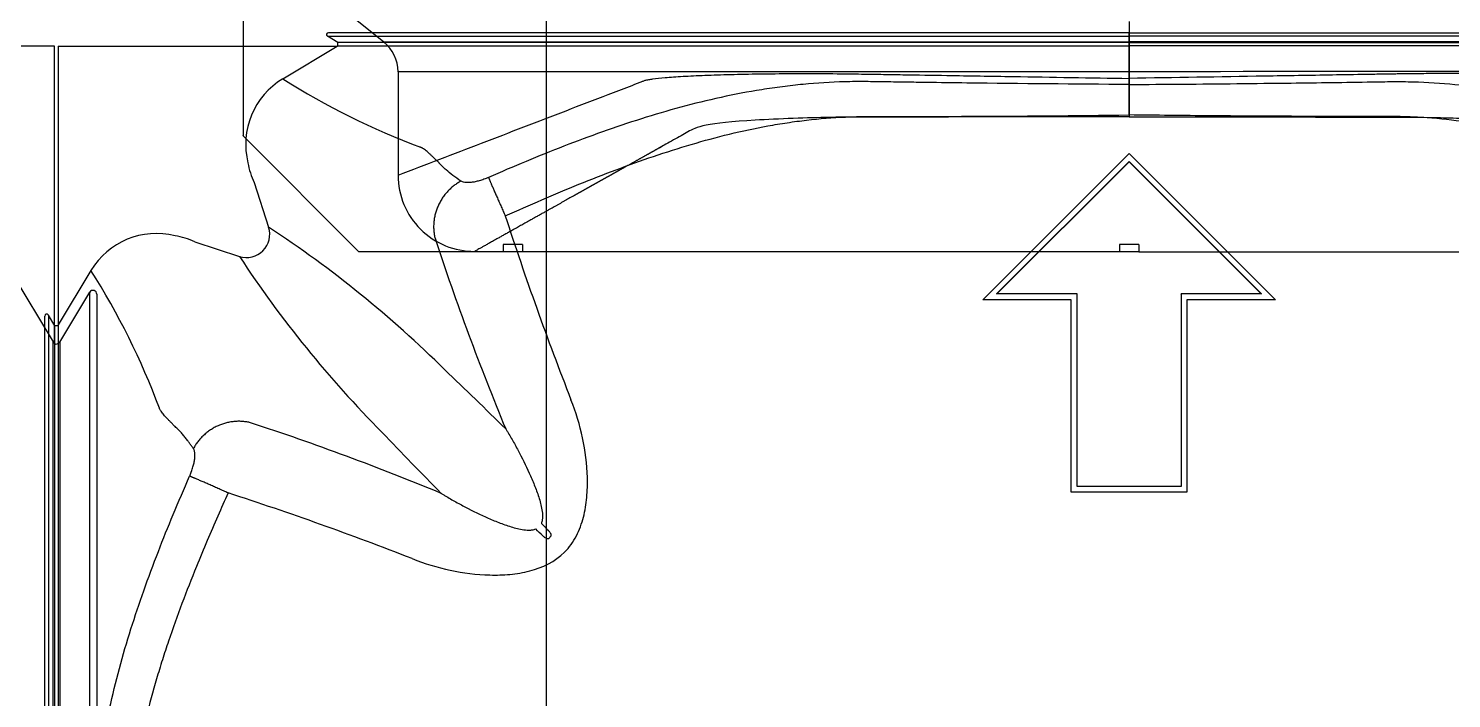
# Model space of a CAD drawing. Header units: millimetres. Extents: x -455371 to 117772, y -78417 to 116564.
# Drawn here: x -21224.2 to -20854.1, y 53907.7 to 54082.1 of the extents above; entities that cross this region are included whole.
import ezdxf

# ---------------------------------------------------------------- set-up
doc = ezdxf.new("R2010")
doc.units = ezdxf.units.MM
doc.layers.get('0').update_dxf_attribs({"color": 255})
doc.layers.add('BETON-STOP', color=141, linetype='Continuous')
doc.layers.add('Contorno-Cupolex', color=3, linetype='Continuous')
doc.layers.add('Cls', color=7, linetype='Continuous', lineweight=25)
doc.layers.add('quote', color=5, linetype='Continuous', lineweight=15)

# ---------------------------------------------------------------- blocks, each defined once
blk = doc.blocks.new('Cupolex H50')
at = {"layer": 'Contorno-Cupolex', "linetype": 'Continuous'}
for p, q in [((19700.469, 10220.428), (19700.195, 10220.592)), ((19721.008, 10220.685), (19700.221, 10220.685)), ((19700.469, 10220.342), (19700.469, 10220.428)), ((19721.008, 10220.685), (19741.795, 10220.685)), ((19721.008, 10220.592), (19721.008, 10220.685)), ((19721.008, 10220.428), (19721.008, 10220.592)), ((19721.008, 10220.342), (19721.008, 10220.428)), ((19693.208, 10220.335), (19700.449, 10220.335)), ((19693.208, 10220.335), (19693.208, 10213.095)), ((19699.037, 10219.487), (19700.449, 10220.335)), ((19700.449, 10220.335), (19700.457, 10220.335)), ((19700.457, 10220.335), (19700.469, 10220.342)), ((19721.008, 10219.339), (19721.008, 10220.342)), ((19748.808, 10220.335), (19741.568, 10220.335)), ((19748.808, 10212.618), (19748.808, 10220.335)), ((19721.008, 10218.547), (19721.008, 10219.339)), ((19717.208, 10213.747), (19721.008, 10217.548)), ((19721.008, 10217.548), (19724.809, 10213.747)), ((19717.57, 10213.897), (19721.008, 10217.335)), ((19717.57, 10213.896), (19721.008, 10217.334)), ((19721.008, 10217.334), (19721.008, 10217.335)), ((19721.008, 10217.335), (19724.446, 10213.897)), ((19721.008, 10217.334), (19724.446, 10213.896)), ((19698.294, 10216.79), (19698.67, 10215.632)), ((19696.753, 10215.25), (19697.911, 10214.873)), ((19694.056, 10214.506), (19693.208, 10213.095)), ((19747.709, 10214.424), (19748.773, 10212.653)), ((19719.658, 10213.897), (19717.57, 10213.897)), ((19719.658, 10213.896), (19719.658, 10213.897)), ((19719.658, 10208.897), (19719.658, 10213.897)), ((19719.658, 10208.896), (19719.658, 10213.896)), ((19722.358, 10213.896), (19722.358, 10213.897)), ((19724.446, 10213.897), (19722.358, 10213.897)), ((19722.358, 10213.897), (19722.358, 10208.897)), ((19722.358, 10213.896), (19722.358, 10208.896)), ((19748.944, 10212.646), (19749.723, 10213.942)), ((19749.908, 10213.89), (19749.908, 10192.535)), ((19719.508, 10213.747), (19717.208, 10213.747)), ((19717.208, 10213.746), (19717.208, 10213.747)), ((19719.508, 10213.746), (19717.208, 10213.746)), ((19719.508, 10208.747), (19719.508, 10213.747)), ((19722.508, 10213.747), (19722.508, 10208.747)), ((19724.809, 10213.747), (19722.508, 10213.747)), ((19724.808, 10213.746), (19722.508, 10213.746)), ((19724.808, 10213.746), (19724.809, 10213.747)), ((19692.858, 10192.535), (19692.858, 10213.322)), ((19693.116, 10213.074), (19692.951, 10213.348)), ((19693.201, 10213.074), (19693.116, 10213.074)), ((19693.208, 10213.087), (19693.201, 10213.074)), ((19693.208, 10213.095), (19693.208, 10213.087)), ((19748.808, 10212.611), (19748.808, 10212.618)), ((19719.508, 10208.746), (19719.508, 10208.747)), ((19721.008, 10208.747), (19719.508, 10208.747)), ((19721.008, 10208.746), (19719.508, 10208.746)), ((19721.008, 10208.897), (19719.658, 10208.897)), ((19722.358, 10208.897), (19721.008, 10208.897)), ((19721.008, 10208.746), (19721.008, 10208.747)), ((19722.508, 10208.747), (19721.008, 10208.747)), ((19722.508, 10208.746), (19721.008, 10208.746)), ((19722.508, 10208.746), (19722.508, 10208.747)), ((19706.004, 10207.612), (19705.932, 10207.54))]:
    blk.add_line(p, q, dxfattribs=at)
for centre, radius, start, end in [((19700.221, 10220.635), 0.0499, 89.2776, 239.0373), ((19700.061, 10217.783), 1.987, 120.9888, 193.9535), ((19709.452, 10235.968), 19.496, 237.7108, 249.4596), ((19700.078, 10217.634), 1.974, 189.6297, 205.3053), ((19698.098, 10215.445), 0.601, 251.8666, 18.1334), ((19682.414, 10190.897), 29.599, 45.272, 56.6866), ((19785.223, 10241.937), 84.511, 197.92489, 201.36419), ((19695.76, 10213.483), 1.987, 76.0465, 149.0112), ((19695.909, 10213.465), 1.974, 64.6949, 80.3702), ((19769.609, 10237.205), 70.114, 198.16797, 202.48426), ((19722.661, 10231.142), 29.618, 213.3171, 224.7243), ((19677.789, 10204.197), 19.259, 20.4679, 32.3618), ((19749.809, 10213.891), 0.0998, 359.2777, 149.0372), ((19692.908, 10213.323), 0.0499, 30.9627, 180.7224), ((19748.859, 10212.705), 0.1, 210.9328, 239.6717), ((19748.858, 10212.696), 0.0994, 239.7705, 329.2578), ((19633.334, 10138.299), 101.529, 45.24033, 46.48357), ((19676.338, 10143.934), 70.114, 67.51574, 71.83203), ((19790.738, 10295.243), 123.117, 223.62543, 224.65067), ((19671.606, 10128.32), 84.511, 68.63581, 72.07511), ((19765.011, 10266.071), 83.013, 224.44915, 224.6275), ((19647.472, 10148.533), 83.013, 45.3725, 45.55085)]:
    blk.add_arc(centre, radius, start, end, dxfattribs=at)
for points, knots in [([(19700.195, 10220.592), (19701.725, 10220.592), (19703.259, 10220.592), (19705.177, 10220.592), (19705.561, 10220.592), (19706.136, 10220.592), (19706.328, 10220.592), (19706.544, 10220.592), (19706.568, 10220.592), (19706.616, 10220.592), (19706.639, 10220.592), (19706.72, 10220.592), (19706.792, 10220.592), (19707.058, 10220.592), (19707.312, 10220.592), (19707.781, 10220.592), (19707.952, 10220.592), (19708.325, 10220.592), (19708.527, 10220.592), (19709.174, 10220.592), (19709.65, 10220.592), (19710.429, 10220.592), (19710.702, 10220.592), (19711.259, 10220.592), (19711.543, 10220.592), (19712.122, 10220.592), (19712.417, 10220.592), (19713.019, 10220.592), (19713.327, 10220.592), (19713.787, 10220.592), (19713.941, 10220.592), (19714.127, 10220.592), (19714.16, 10220.592), (19714.192, 10220.592)], [0, 0, 0, 0, 0.5, 0.5, 0.625, 0.625, 0.6875, 0.6875, 0.6953125, 0.6953125, 0.703125, 0.703125, 0.71875, 0.71875, 0.75, 0.75, 0.765625, 0.765625, 0.78125, 0.78125, 0.8125, 0.8125, 0.828125, 0.828125, 0.84375, 0.84375, 0.859375, 0.859375, 0.875, 0.875, 0.8828125, 0.8828125, 0.8844651, 0.8844651, 0.8844651, 0.8844651]), ([(19721.008, 10220.428), (19720.363, 10220.428), (19719.718, 10220.428), (19718.428, 10220.428), (19717.783, 10220.428), (19716.492, 10220.428), (19715.847, 10220.428), (19714.88, 10220.428), (19714.556, 10220.428), (19713.913, 10220.428), (19713.591, 10220.428), (19712.952, 10220.428), (19712.639, 10220.428), (19712.024, 10220.428), (19711.722, 10220.428), (19711.13, 10220.428), (19710.838, 10220.428), (19710.284, 10220.428), (19710.017, 10220.428), (19709.258, 10220.428), (19708.791, 10220.428), (19708.202, 10220.428), (19708.022, 10220.428), (19707.695, 10220.428), (19707.548, 10220.428), (19707.166, 10220.428), (19706.998, 10220.428), (19706.8, 10220.428), (19706.698, 10220.428), (19706.497, 10220.428), (19706.397, 10220.428), (19706.196, 10220.428), (19706.096, 10220.428), (19705.795, 10220.428), (19705.594, 10220.428), (19705.192, 10220.428), (19704.992, 10220.428), (19704.389, 10220.428), (19703.988, 10220.428), (19703.185, 10220.428), (19702.784, 10220.428), (19701.744, 10220.428), (19701.106, 10220.428), (19700.469, 10220.428)], [0, 0, 0, 0, 0.032927, 0.032927, 0.065853, 0.065853, 0.09878, 0.09878, 0.115243, 0.115243, 0.131706, 0.131706, 0.14817, 0.14817, 0.164633, 0.164633, 0.181096, 0.181096, 0.197559, 0.197559, 0.230486, 0.230486, 0.246949, 0.246949, 0.263413, 0.263413, 0.296339, 0.296339, 0.329266, 0.329266, 0.362192, 0.362192, 0.395119, 0.395119, 0.460972, 0.460972, 0.526825, 0.526825, 0.658531, 0.658531, 0.790238, 0.790238, 1, 1, 1, 1]), ([(19714.192, 10220.592), (19714.313, 10220.592), (19714.434, 10220.592), (19714.863, 10220.592), (19715.17, 10220.592), (19716.092, 10220.592), (19716.706, 10220.592), (19718.55, 10220.592), (19719.779, 10220.592), (19721.008, 10220.592)], [0.8844651, 0.8844651, 0.8844651, 0.8844651, 0.890625, 0.890625, 0.90625, 0.90625, 0.9375, 0.9375, 1, 1, 1, 1]), ([(19727.856, 10220.592), (19727.725, 10220.592), (19727.593, 10220.592), (19727.154, 10220.592), (19726.847, 10220.592), (19725.925, 10220.592), (19725.31, 10220.592), (19723.467, 10220.592), (19722.237, 10220.592), (19721.008, 10220.592)], [0.8839302, 0.8839302, 0.8839302, 0.8839302, 0.890625, 0.890625, 0.90625, 0.90625, 0.9375, 0.9375, 1, 1, 1, 1]), ([(19721.008, 10220.428), (19722.289, 10220.428), (19723.57, 10220.428), (19725.492, 10220.428), (19726.132, 10220.428), (19726.933, 10220.428), (19727.094, 10220.428), (19727.415, 10220.428), (19727.577, 10220.428), (19727.864, 10220.428), (19727.987, 10220.428), (19728.24, 10220.428), (19728.37, 10220.428), (19729.01, 10220.428), (19729.496, 10220.428), (19730.446, 10220.428), (19730.912, 10220.428), (19732.235, 10220.428), (19733.016, 10220.428), (19733.944, 10220.428), (19734.213, 10220.428), (19734.655, 10220.428), (19734.829, 10220.428), (19734.99, 10220.428), (19735.02, 10220.428), (19735.059, 10220.428), (19735.071, 10220.428), (19735.095, 10220.428), (19735.107, 10220.428), (19735.166, 10220.428), (19735.216, 10220.428), (19735.367, 10220.428), (19735.468, 10220.428), (19735.97, 10220.428), (19736.373, 10220.428), (19738.384, 10220.428), (19739.993, 10220.428), (19741.548, 10220.428)], [0, 0, 0, 0, 0.0625, 0.0625, 0.09375, 0.09375, 0.101563, 0.101563, 0.109375, 0.109375, 0.117188, 0.117188, 0.125, 0.125, 0.15625, 0.15625, 0.1875, 0.1875, 0.25, 0.25, 0.28125, 0.28125, 0.3125, 0.3125, 0.320312, 0.320312, 0.324219, 0.324219, 0.328125, 0.328125, 0.34375, 0.34375, 0.375, 0.375, 0.5, 0.5, 1, 1, 1, 1]), ([(19741.822, 10220.592), (19740.292, 10220.592), (19738.758, 10220.592), (19736.839, 10220.592), (19736.456, 10220.592), (19735.88, 10220.592), (19735.689, 10220.592), (19735.473, 10220.592), (19735.449, 10220.592), (19735.401, 10220.592), (19735.378, 10220.592), (19735.297, 10220.592), (19735.225, 10220.592), (19734.958, 10220.592), (19734.705, 10220.592), (19734.236, 10220.592), (19734.065, 10220.592), (19733.692, 10220.592), (19733.489, 10220.592), (19732.842, 10220.592), (19732.366, 10220.592), (19731.587, 10220.592), (19731.315, 10220.592), (19730.758, 10220.592), (19730.474, 10220.592), (19729.895, 10220.592), (19729.6, 10220.592), (19728.998, 10220.592), (19728.69, 10220.592), (19728.229, 10220.592), (19728.076, 10220.592), (19727.9, 10220.592), (19727.878, 10220.592), (19727.856, 10220.592)], [0, 0, 0, 0, 0.5, 0.5, 0.625, 0.625, 0.6875, 0.6875, 0.6953125, 0.6953125, 0.703125, 0.703125, 0.71875, 0.71875, 0.75, 0.75, 0.765625, 0.765625, 0.78125, 0.78125, 0.8125, 0.8125, 0.828125, 0.828125, 0.84375, 0.84375, 0.859375, 0.859375, 0.875, 0.875, 0.8828125, 0.8828125, 0.8839302, 0.8839302, 0.8839302, 0.8839302]), ([(19700.469, 10220.342), (19701.106, 10220.342), (19701.744, 10220.342), (19702.784, 10220.342), (19703.185, 10220.342), (19703.988, 10220.342), (19704.389, 10220.342), (19704.992, 10220.342), (19705.192, 10220.342), (19705.594, 10220.342), (19705.795, 10220.342), (19706.096, 10220.342), (19706.196, 10220.342), (19706.397, 10220.342), (19706.497, 10220.342), (19706.698, 10220.342), (19706.8, 10220.342), (19706.998, 10220.342), (19707.166, 10220.342), (19707.548, 10220.342), (19707.695, 10220.342), (19708.022, 10220.342), (19708.202, 10220.342), (19708.791, 10220.342), (19709.258, 10220.342), (19710.017, 10220.342), (19710.284, 10220.342), (19710.838, 10220.342), (19711.13, 10220.342), (19711.722, 10220.342), (19712.024, 10220.342), (19712.639, 10220.342), (19712.952, 10220.342), (19713.591, 10220.342), (19713.913, 10220.342), (19714.556, 10220.342), (19714.88, 10220.342), (19715.847, 10220.342), (19716.492, 10220.342), (19717.783, 10220.342), (19718.428, 10220.342), (19719.718, 10220.342), (19720.363, 10220.342), (19721.008, 10220.342)], [0, 0, 0, 0, 0.209762, 0.209762, 0.341469, 0.341469, 0.473175, 0.473175, 0.539028, 0.539028, 0.604881, 0.604881, 0.637808, 0.637808, 0.670734, 0.670734, 0.703661, 0.703661, 0.736587, 0.736587, 0.753051, 0.753051, 0.769514, 0.769514, 0.802441, 0.802441, 0.818904, 0.818904, 0.835367, 0.835367, 0.85183, 0.85183, 0.868294, 0.868294, 0.884757, 0.884757, 0.90122, 0.90122, 0.934147, 0.934147, 0.967073, 0.967073, 1, 1, 1, 1]), ([(19741.548, 10220.342), (19739.993, 10220.342), (19738.384, 10220.342), (19736.373, 10220.342), (19735.97, 10220.342), (19735.468, 10220.342), (19735.367, 10220.342), (19735.216, 10220.342), (19735.166, 10220.342), (19735.107, 10220.342), (19735.095, 10220.342), (19735.071, 10220.342), (19735.059, 10220.342), (19735.02, 10220.342), (19734.99, 10220.342), (19734.829, 10220.342), (19734.655, 10220.342), (19734.213, 10220.342), (19733.944, 10220.342), (19733.016, 10220.342), (19732.235, 10220.342), (19730.912, 10220.342), (19730.446, 10220.342), (19729.496, 10220.342), (19729.01, 10220.342), (19728.37, 10220.342), (19728.24, 10220.342), (19727.987, 10220.342), (19727.864, 10220.342), (19727.577, 10220.342), (19727.415, 10220.342), (19727.094, 10220.342), (19726.933, 10220.342), (19726.132, 10220.342), (19725.492, 10220.342), (19723.57, 10220.342), (19722.289, 10220.342), (19721.008, 10220.342)], [0, 0, 0, 0, 0.5, 0.5, 0.625, 0.625, 0.65625, 0.65625, 0.671875, 0.671875, 0.675781, 0.675781, 0.679687, 0.679687, 0.6875, 0.6875, 0.71875, 0.71875, 0.75, 0.75, 0.8125, 0.8125, 0.84375, 0.84375, 0.875, 0.875, 0.882812, 0.882812, 0.890625, 0.890625, 0.898437, 0.898437, 0.90625, 0.90625, 0.9375, 0.9375, 1, 1, 1, 1]), ([(19721.008, 10219.339), (19719.605, 10219.347), (19718.202, 10219.36), (19716.448, 10219.382), (19716.098, 10219.387), (19715.572, 10219.394), (19715.396, 10219.396), (19715.046, 10219.401), (19714.87, 10219.404), (19714.608, 10219.408), (19714.52, 10219.409), (19714.344, 10219.412), (19714.256, 10219.413), (19714.121, 10219.414), (19714.076, 10219.414), (19713.986, 10219.414), (19713.941, 10219.414), (19713.806, 10219.413), (19713.716, 10219.411), (19713.266, 10219.398), (19712.907, 10219.376), (19712.368, 10219.325), (19712.189, 10219.305), (19711.831, 10219.259), (19711.652, 10219.233), (19711.117, 10219.148), (19710.765, 10219.08), (19709.714, 10218.851), (19709.026, 10218.662), (19708.006, 10218.34), (19707.669, 10218.227), (19706.999, 10217.989), (19706.666, 10217.865), (19705.676, 10217.481), (19705.024, 10217.208), (19704.378, 10216.925)], [0, 0, 0, 0, 0.25, 0.25, 0.3125, 0.3125, 0.34375, 0.34375, 0.375, 0.375, 0.390625, 0.390625, 0.40625, 0.40625, 0.414062, 0.414062, 0.421875, 0.421875, 0.4375, 0.4375, 0.5, 0.5, 0.53125, 0.53125, 0.5625, 0.5625, 0.625, 0.625, 0.75, 0.75, 0.8125, 0.8125, 0.875, 0.875, 1, 1, 1, 1]), ([(19721.008, 10219.339), (19721.473, 10219.342), (19722.405, 10219.348), (19723.808, 10219.361), (19725.098, 10219.376), (19726.27, 10219.391), (19727.059, 10219.402), (19727.585, 10219.411), (19727.942, 10219.416), (19728.571, 10219.41), (19729.471, 10219.354), (19730.543, 10219.215), (19731.953, 10218.947), (19733.325, 10218.57), (19734.676, 10218.116), (19735.665, 10217.748), (19736.658, 10217.349), (19737.307, 10217.069), (19737.639, 10216.925)], [0, 0, 0, 0, 0.081858, 0.164277, 0.247255, 0.309067, 0.370865, 0.386322, 0.40194, 0.433686, 0.497156, 0.560794, 0.624159, 0.750052, 0.811351, 0.87539, 0.93616, 1, 1, 1, 1]), ([(19704.814, 10215.927), (19705.448, 10216.212), (19706.084, 10216.487), (19707.045, 10216.876), (19707.367, 10217.003), (19708.013, 10217.245), (19708.338, 10217.362), (19709.314, 10217.692), (19709.97, 10217.889), (19710.963, 10218.13), (19711.295, 10218.201), (19711.798, 10218.293), (19711.966, 10218.321), (19712.302, 10218.372), (19712.47, 10218.394), (19712.975, 10218.452), (19713.311, 10218.479), (19713.733, 10218.498), (19713.817, 10218.501), (19713.944, 10218.504), (19713.986, 10218.505), (19714.07, 10218.507), (19714.112, 10218.507), (19714.239, 10218.508), (19714.326, 10218.508), (19714.501, 10218.508), (19714.589, 10218.508), (19714.853, 10218.508), (19715.029, 10218.508), (19715.381, 10218.508), (19715.557, 10218.509), (19716.084, 10218.51), (19716.436, 10218.511), (19718.195, 10218.519), (19719.602, 10218.53), (19721.008, 10218.547)], [0, 0, 0, 0, 0.125, 0.125, 0.1875, 0.1875, 0.25, 0.25, 0.375, 0.375, 0.4375, 0.4375, 0.46875, 0.46875, 0.5, 0.5, 0.5625, 0.5625, 0.578125, 0.578125, 0.585938, 0.585938, 0.59375, 0.59375, 0.609375, 0.609375, 0.625, 0.625, 0.65625, 0.65625, 0.6875, 0.6875, 0.75, 0.75, 1, 1, 1, 1]), ([(19737.202, 10215.927), (19737.002, 10216.017), (19736.59, 10216.2), (19735.953, 10216.474), (19735.197, 10216.788), (19734.329, 10217.128), (19733.518, 10217.419), (19732.865, 10217.634), (19732.211, 10217.835), (19731.388, 10218.058), (19730.389, 10218.273), (19729.382, 10218.425), (19728.537, 10218.493), (19727.988, 10218.507), (19727.733, 10218.508), (19727.559, 10218.508), (19727.076, 10218.508), (19726.285, 10218.509), (19724.877, 10218.513), (19723.471, 10218.522), (19722.064, 10218.535), (19721.36, 10218.543), (19721.008, 10218.547)], [0, 0, 0, 0, 0.039685, 0.081401, 0.12514, 0.187502, 0.249718, 0.280702, 0.311603, 0.373204, 0.434675, 0.49602, 0.557011, 0.587479, 0.595205, 0.603053, 0.61891, 0.682454, 0.745963, 0.872985, 0.936476, 1, 1, 1, 1]), ([(19703.661, 10216.828), (19703.587, 10216.878), (19703.518, 10216.928), (19703.389, 10217.025), (19703.33, 10217.073), (19703.25, 10217.143), (19703.224, 10217.167), (19703.189, 10217.201), (19703.177, 10217.213), (19703.16, 10217.23), (19703.154, 10217.235), (19703.143, 10217.247), (19703.138, 10217.252), (19703.122, 10217.269), (19703.112, 10217.281), (19703.096, 10217.298), (19703.09, 10217.304), (19703.079, 10217.315), (19703.074, 10217.321), (19703.062, 10217.332), (19703.057, 10217.338), (19703.046, 10217.349), (19703.04, 10217.355), (19703.029, 10217.365), (19703.024, 10217.371), (19703.013, 10217.381), (19703.008, 10217.386), (19702.983, 10217.411), (19702.963, 10217.43), (19702.934, 10217.458), (19702.924, 10217.467), (19702.905, 10217.485), (19702.896, 10217.494), (19702.869, 10217.519), (19702.851, 10217.535), (19702.817, 10217.566), (19702.801, 10217.581), (19702.769, 10217.609), (19702.754, 10217.622), (19702.724, 10217.645), (19702.709, 10217.656), (19702.68, 10217.676), (19702.666, 10217.685), (19702.645, 10217.696), (19702.639, 10217.7), (19702.628, 10217.705), (19702.625, 10217.706), (19702.618, 10217.709), (19702.615, 10217.71), (19702.612, 10217.712)], [0, 0, 0, 0, 0.125, 0.125, 0.25, 0.25, 0.3125, 0.3125, 0.34375, 0.34375, 0.359375, 0.359375, 0.375, 0.375, 0.40625, 0.40625, 0.421875, 0.421875, 0.4375, 0.4375, 0.453125, 0.453125, 0.46875, 0.46875, 0.484375, 0.484375, 0.5, 0.5, 0.5625, 0.5625, 0.59375, 0.59375, 0.625, 0.625, 0.6875, 0.6875, 0.75, 0.75, 0.8125, 0.8125, 0.875, 0.875, 0.9375, 0.9375, 0.96875, 0.96875, 0.984375, 0.984375, 1, 1, 1, 1]), ([(19704.378, 10216.925), (19704.338, 10216.907), (19704.298, 10216.891), (19704.218, 10216.862), (19704.178, 10216.849), (19704.12, 10216.833), (19704.101, 10216.828), (19704.064, 10216.819), (19704.046, 10216.814), (19703.992, 10216.804), (19703.959, 10216.798), (19703.911, 10216.793), (19703.896, 10216.791), (19703.866, 10216.789), (19703.852, 10216.789), (19703.811, 10216.789), (19703.786, 10216.79), (19703.742, 10216.796), (19703.723, 10216.801), (19703.688, 10216.812), (19703.674, 10216.82), (19703.661, 10216.828)], [0, 0, 0, 0, 0.125, 0.125, 0.25, 0.25, 0.3125, 0.3125, 0.375, 0.375, 0.5, 0.5, 0.5625, 0.5625, 0.625, 0.625, 0.75, 0.75, 0.875, 0.875, 1, 1, 1, 1]), ([(19749.723, 10207.324), (19749.723, 10207.363), (19749.723, 10207.398), (19749.723, 10207.46), (19749.723, 10207.485), (19749.723, 10207.704), (19749.723, 10207.899), (19749.723, 10208.484), (19749.723, 10208.874), (19749.723, 10210.825), (19749.723, 10212.385), (19749.723, 10213.942)], [0.2969026, 0.2969026, 0.2969026, 0.2969026, 0.3046875, 0.3046875, 0.3125, 0.3125, 0.375, 0.375, 0.5, 0.5, 1, 1, 1, 1]), ([(19692.951, 10213.348), (19692.951, 10211.819), (19692.951, 10210.284), (19692.951, 10208.366), (19692.951, 10207.982), (19692.951, 10207.407), (19692.951, 10207.215), (19692.951, 10206.999), (19692.951, 10206.975), (19692.951, 10206.928), (19692.951, 10206.905), (19692.951, 10206.823), (19692.951, 10206.751), (19692.951, 10206.485), (19692.951, 10206.231), (19692.951, 10205.762), (19692.951, 10205.591), (19692.951, 10205.219), (19692.951, 10205.016), (19692.951, 10204.369), (19692.951, 10203.893), (19692.951, 10203.114), (19692.951, 10202.842), (19692.951, 10202.285), (19692.951, 10202.001), (19692.951, 10201.421), (19692.951, 10201.126), (19692.951, 10200.525), (19692.951, 10200.217), (19692.951, 10199.756), (19692.951, 10199.602), (19692.951, 10199.427), (19692.951, 10199.405), (19692.951, 10199.383)], [0, 0, 0, 0, 0.5, 0.5, 0.625, 0.625, 0.6875, 0.6875, 0.6953125, 0.6953125, 0.703125, 0.703125, 0.71875, 0.71875, 0.75, 0.75, 0.765625, 0.765625, 0.78125, 0.78125, 0.8125, 0.8125, 0.828125, 0.828125, 0.84375, 0.84375, 0.859375, 0.859375, 0.875, 0.875, 0.8828125, 0.8828125, 0.8839302, 0.8839302, 0.8839302, 0.8839302]), ([(19693.116, 10192.535), (19693.116, 10193.816), (19693.116, 10195.097), (19693.116, 10197.018), (19693.116, 10197.659), (19693.116, 10198.46), (19693.116, 10198.621), (19693.116, 10198.942), (19693.116, 10199.104), (19693.116, 10199.39), (19693.116, 10199.514), (19693.116, 10199.767), (19693.116, 10199.896), (19693.116, 10200.537), (19693.116, 10201.023), (19693.116, 10201.973), (19693.116, 10202.439), (19693.116, 10203.761), (19693.116, 10204.543), (19693.116, 10205.471), (19693.116, 10205.74), (19693.116, 10206.182), (19693.116, 10206.355), (19693.116, 10206.517), (19693.116, 10206.547), (19693.116, 10206.586), (19693.116, 10206.598), (19693.116, 10206.622), (19693.116, 10206.633), (19693.116, 10206.693), (19693.116, 10206.743), (19693.116, 10206.894), (19693.116, 10206.994), (19693.116, 10207.497), (19693.116, 10207.899), (19693.116, 10209.911), (19693.116, 10211.52), (19693.116, 10213.074)], [0, 0, 0, 0, 0.0625, 0.0625, 0.09375, 0.09375, 0.101562, 0.101562, 0.109375, 0.109375, 0.117187, 0.117187, 0.125, 0.125, 0.15625, 0.15625, 0.1875, 0.1875, 0.25, 0.25, 0.28125, 0.28125, 0.3125, 0.3125, 0.320312, 0.320312, 0.324219, 0.324219, 0.328125, 0.328125, 0.34375, 0.34375, 0.375, 0.375, 0.5, 0.5, 1, 1, 1, 1]), ([(19693.201, 10213.074), (19693.201, 10211.52), (19693.201, 10209.911), (19693.201, 10207.899), (19693.201, 10207.497), (19693.201, 10206.994), (19693.201, 10206.894), (19693.201, 10206.743), (19693.201, 10206.693), (19693.201, 10206.633), (19693.201, 10206.622), (19693.201, 10206.598), (19693.201, 10206.586), (19693.201, 10206.547), (19693.201, 10206.517), (19693.201, 10206.355), (19693.201, 10206.182), (19693.201, 10205.74), (19693.201, 10205.471), (19693.201, 10204.543), (19693.201, 10203.761), (19693.201, 10202.439), (19693.201, 10201.973), (19693.201, 10201.023), (19693.201, 10200.537), (19693.201, 10199.896), (19693.201, 10199.767), (19693.201, 10199.514), (19693.201, 10199.39), (19693.201, 10199.104), (19693.201, 10198.942), (19693.201, 10198.621), (19693.201, 10198.46), (19693.201, 10197.659), (19693.201, 10197.018), (19693.201, 10195.097), (19693.201, 10193.816), (19693.201, 10192.535)], [0, 0, 0, 0, 0.5, 0.5, 0.625, 0.625, 0.65625, 0.65625, 0.671875, 0.671875, 0.675781, 0.675781, 0.679688, 0.679688, 0.6875, 0.6875, 0.71875, 0.71875, 0.75, 0.75, 0.8125, 0.8125, 0.84375, 0.84375, 0.875, 0.875, 0.882813, 0.882813, 0.890625, 0.890625, 0.898438, 0.898438, 0.90625, 0.90625, 0.9375, 0.9375, 1, 1, 1, 1]), ([(19748.773, 10197.227), (19748.773, 10197.476), (19748.773, 10197.725), (19748.773, 10198.276), (19748.773, 10198.579), (19748.773, 10199.183), (19748.773, 10199.485), (19748.773, 10200.088), (19748.773, 10200.39), (19748.773, 10200.988), (19748.773, 10201.279), (19748.773, 10201.848), (19748.773, 10202.126), (19748.773, 10202.668), (19748.773, 10202.933), (19748.773, 10203.687), (19748.773, 10204.141), (19748.773, 10204.948), (19748.773, 10205.286), (19748.773, 10205.693), (19748.773, 10205.813), (19748.773, 10206.011), (19748.773, 10206.089), (19748.773, 10206.182), (19748.773, 10206.207), (19748.773, 10206.254), (19748.773, 10206.278), (19748.773, 10206.348), (19748.773, 10206.396), (19748.773, 10206.631), (19748.773, 10206.819), (19748.773, 10207.385), (19748.773, 10207.761), (19748.773, 10209.646), (19748.773, 10211.153), (19748.773, 10212.653)], [0.0808693, 0.0808693, 0.0808693, 0.0808693, 0.09375, 0.09375, 0.109375, 0.109375, 0.125, 0.125, 0.140625, 0.140625, 0.15625, 0.15625, 0.171875, 0.171875, 0.1875, 0.1875, 0.21875, 0.21875, 0.25, 0.25, 0.265625, 0.265625, 0.28125, 0.28125, 0.2890625, 0.2890625, 0.296875, 0.296875, 0.3125, 0.3125, 0.375, 0.375, 0.5, 0.5, 1, 1, 1, 1]), ([(19696.715, 10209.882), (19696.707, 10209.895), (19696.69, 10209.92), (19696.665, 10209.956), (19696.64, 10209.991), (19696.615, 10210.025), (19696.591, 10210.058), (19696.55, 10210.112), (19696.494, 10210.183), (19696.423, 10210.268), (19696.354, 10210.344), (19696.292, 10210.405), (19696.247, 10210.447), (19696.214, 10210.478), (19696.185, 10210.508), (19696.143, 10210.55), (19696.094, 10210.6), (19696.04, 10210.658), (19695.991, 10210.71), (19695.932, 10210.776), (19695.885, 10210.835), (19695.854, 10210.885), (19695.842, 10210.908), (19695.836, 10210.922), (19695.833, 10210.928), (19695.832, 10210.932)], [0, 0, 0, 0, 0.020834, 0.041499, 0.061995, 0.082327, 0.102494, 0.1225, 0.183394, 0.244692, 0.305517, 0.365952, 0.407549, 0.429262, 0.459619, 0.493771, 0.556586, 0.619732, 0.683579, 0.744962, 0.871925, 0.935861, 0.967747, 0.983808, 1, 1, 1, 1]), ([(19702.393, 10207.024), (19702.716, 10206.895), (19703.047, 10206.795), (19703.721, 10206.65), (19704.068, 10206.606), (19704.588, 10206.593), (19704.761, 10206.598), (19705.107, 10206.631), (19705.28, 10206.659), (19705.783, 10206.789), (19706.106, 10206.944), (19706.478, 10207.317), (19706.579, 10207.458), (19706.74, 10207.768), (19706.799, 10207.933), (19706.885, 10208.268), (19706.913, 10208.441), (19706.946, 10208.786), (19706.95, 10208.958), (19706.938, 10209.475), (19706.894, 10209.82), (19706.749, 10210.497), (19706.648, 10210.828), (19706.519, 10211.15)], [0, 0, 0, 0, 0.125, 0.125, 0.25, 0.25, 0.3125, 0.3125, 0.375, 0.375, 0.5, 0.5, 0.5625, 0.5625, 0.625, 0.625, 0.6875, 0.6875, 0.75, 0.75, 0.875, 0.875, 1, 1, 1, 1]), ([(19748.944, 10210.731), (19748.944, 10209.866), (19748.944, 10209), (19748.944, 10207.757), (19748.944, 10207.381), (19748.944, 10206.816), (19748.944, 10206.628), (19748.944, 10206.393), (19748.944, 10206.345), (19748.944, 10206.251), (19748.944, 10206.21), (19748.944, 10206.085), (19748.944, 10206.006), (19748.944, 10205.81), (19748.944, 10205.69), (19748.944, 10205.281), (19748.944, 10204.944), (19748.944, 10204.343), (19748.944, 10204.127), (19748.944, 10203.673), (19748.944, 10203.435), (19748.944, 10202.686), (19748.944, 10202.135), (19748.944, 10201.284), (19748.944, 10200.995), (19748.944, 10200.404), (19748.944, 10200.101), (19748.944, 10199.496), (19748.944, 10199.193), (19748.944, 10198.588), (19748.944, 10198.285), (19748.944, 10197.377), (19748.944, 10196.772), (19748.944, 10195.104), (19748.944, 10194.041), (19748.944, 10192.978)], [0.2124485, 0.2124485, 0.2124485, 0.2124485, 0.5, 0.5, 0.625, 0.625, 0.6875, 0.6875, 0.703125, 0.703125, 0.71875, 0.71875, 0.734375, 0.734375, 0.75, 0.75, 0.78125, 0.78125, 0.796875, 0.796875, 0.8125, 0.8125, 0.84375, 0.84375, 0.859375, 0.859375, 0.875, 0.875, 0.890625, 0.890625, 0.90625, 0.90625, 0.9375, 0.9375, 0.9923835, 0.9923835, 0.9923835, 0.9923835]), ([(19704.825, 10210.392), (19704.839, 10210.369), (19704.853, 10210.346), (19704.881, 10210.3), (19704.894, 10210.277), (19704.936, 10210.208), (19704.963, 10210.162), (19705.043, 10210.023), (19705.095, 10209.928), (19705.248, 10209.642), (19705.345, 10209.447), (19705.481, 10209.145), (19705.525, 10209.043), (19705.608, 10208.835), (19705.647, 10208.73), (19705.699, 10208.568), (19705.715, 10208.513), (19705.743, 10208.402), (19705.756, 10208.346), (19705.774, 10208.232), (19705.781, 10208.174), (19705.78, 10208.085), (19705.778, 10208.056), (19705.769, 10207.997), (19705.761, 10207.967), (19705.75, 10207.939)], [0, 0, 0, 0, 0.03125, 0.03125, 0.0625, 0.0625, 0.125, 0.125, 0.25, 0.25, 0.5, 0.5, 0.625, 0.625, 0.75, 0.75, 0.8125, 0.8125, 0.875, 0.875, 0.9375, 0.9375, 0.96875, 0.96875, 1, 1, 1, 1]), ([(19696.619, 10209.166), (19696.622, 10209.173), (19696.629, 10209.189), (19696.639, 10209.213), (19696.649, 10209.237), (19696.658, 10209.262), (19696.671, 10209.298), (19696.688, 10209.345), (19696.711, 10209.423), (19696.734, 10209.516), (19696.751, 10209.618), (19696.756, 10209.707), (19696.753, 10209.769), (19696.745, 10209.81), (19696.737, 10209.838), (19696.728, 10209.862), (19696.72, 10209.875), (19696.715, 10209.882)], [0, 0, 0, 0, 0.025114, 0.050251, 0.075451, 0.100753, 0.126198, 0.189041, 0.252473, 0.377155, 0.504216, 0.628011, 0.754462, 0.81453, 0.875317, 0.937064, 1, 1, 1, 1]), ([(19694.204, 10192.535), (19694.201, 10193), (19694.195, 10193.932), (19694.182, 10195.335), (19694.168, 10196.624), (19694.152, 10197.796), (19694.141, 10198.585), (19694.133, 10199.112), (19694.127, 10199.469), (19694.134, 10200.097), (19694.19, 10200.998), (19694.328, 10202.07), (19694.597, 10203.479), (19694.973, 10204.852), (19695.427, 10206.202), (19695.795, 10207.192), (19696.194, 10208.185), (19696.475, 10208.833), (19696.619, 10209.166)], [0, 0, 0, 0, 0.081858, 0.164277, 0.247255, 0.309067, 0.370865, 0.386322, 0.40194, 0.433686, 0.497156, 0.560794, 0.624159, 0.750052, 0.811351, 0.87539, 0.93616, 1, 1, 1, 1]), ([(19697.616, 10208.729), (19697.527, 10208.528), (19697.343, 10208.117), (19697.069, 10207.48), (19696.755, 10206.724), (19696.415, 10205.856), (19696.124, 10205.045), (19695.909, 10204.392), (19695.709, 10203.738), (19695.485, 10202.915), (19695.27, 10201.916), (19695.118, 10200.908), (19695.05, 10200.064), (19695.036, 10199.515), (19695.035, 10199.26), (19695.035, 10199.086), (19695.036, 10198.603), (19695.034, 10197.811), (19695.03, 10196.404), (19695.021, 10194.997), (19695.009, 10193.59), (19695.001, 10192.887), (19694.997, 10192.535)], [0, 0, 0, 0, 0.039685, 0.081401, 0.12514, 0.187502, 0.249718, 0.280702, 0.311603, 0.373204, 0.434675, 0.49602, 0.557011, 0.587479, 0.595205, 0.603053, 0.61891, 0.682454, 0.745963, 0.872985, 0.936476, 1, 1, 1, 1]), ([(19703.152, 10208.719), (19703.174, 10208.705), (19703.197, 10208.691), (19703.243, 10208.663), (19703.266, 10208.649), (19703.335, 10208.608), (19703.381, 10208.581), (19703.521, 10208.5), (19703.615, 10208.448), (19703.901, 10208.295), (19704.096, 10208.198), (19704.398, 10208.062), (19704.5, 10208.018), (19704.708, 10207.935), (19704.814, 10207.896), (19704.976, 10207.845), (19705.03, 10207.828), (19705.141, 10207.8), (19705.198, 10207.787), (19705.312, 10207.769), (19705.369, 10207.763), (19705.458, 10207.763), (19705.488, 10207.765), (19705.547, 10207.775), (19705.576, 10207.782), (19705.604, 10207.794)], [0, 0, 0, 0, 0.03125, 0.03125, 0.0625, 0.0625, 0.125, 0.125, 0.25, 0.25, 0.5, 0.5, 0.625, 0.625, 0.75, 0.75, 0.8125, 0.8125, 0.875, 0.875, 0.9375, 0.9375, 0.96875, 0.96875, 1, 1, 1, 1]), ([(19705.932, 10207.54), (19705.929, 10207.537), (19705.925, 10207.536), (19705.918, 10207.535), (19705.914, 10207.535), (19705.904, 10207.537), (19705.897, 10207.539), (19705.877, 10207.547), (19705.865, 10207.554), (19705.829, 10207.576), (19705.808, 10207.593), (19705.789, 10207.612)], [0, 0, 0, 0, 0.0625, 0.0625, 0.125, 0.125, 0.25, 0.25, 0.5, 0.5, 1, 1, 1, 1]), ([(19706.004, 10207.612), (19706.006, 10207.614), (19706.008, 10207.618), (19706.009, 10207.625), (19706.008, 10207.629), (19706.007, 10207.64), (19706.004, 10207.647), (19705.997, 10207.666), (19705.99, 10207.679), (19705.968, 10207.714), (19705.95, 10207.735), (19705.931, 10207.755)], [0, 0, 0, 0, 0.0625, 0.0625, 0.125, 0.125, 0.25, 0.25, 0.5, 0.5, 1, 1, 1, 1]), ([(19749.723, 10199.303), (19749.723, 10199.365), (19749.723, 10199.426), (19749.723, 10199.642), (19749.723, 10199.796), (19749.723, 10200.258), (19749.723, 10200.564), (19749.723, 10201.176), (19749.723, 10201.482), (19749.723, 10202.373), (19749.723, 10202.938), (19749.723, 10203.745), (19749.723, 10204.008), (19749.723, 10204.507), (19749.723, 10204.744), (19749.723, 10205.195), (19749.723, 10205.409), (19749.723, 10205.813), (19749.723, 10206.004), (19749.723, 10206.525), (19749.723, 10206.812), (19749.723, 10207.148), (19749.723, 10207.245), (19749.723, 10207.324), (19749.723, 10207.324), (19749.723, 10207.324)], [0.1140744, 0.1140744, 0.1140744, 0.1140744, 0.1171875, 0.1171875, 0.125, 0.125, 0.140625, 0.140625, 0.15625, 0.15625, 0.1875, 0.1875, 0.203125, 0.203125, 0.21875, 0.21875, 0.234375, 0.234375, 0.25, 0.25, 0.28125, 0.28125, 0.296875, 0.296875, 0.2969026, 0.2969026, 0.2969026, 0.2969026])]:
    blk.add_open_spline(points, degree=3, knots=knots, dxfattribs=at)
for points, weights in [([(19703.661, 10216.828), (19702.746, 10216.329), (19702.99, 10215.343)], [1, 0.774238593566, 1]), ([(19704.378, 10216.925), (19704.482, 10216.669), (19704.814, 10215.927)], [1, 0.837824847312, 1]), ([(19698.2, 10210.553), (19697.215, 10210.798), (19696.715, 10209.882)], [1, 0.774238593572, 1]), ([(19697.616, 10208.729), (19696.875, 10209.061), (19696.619, 10209.166)], [1, 0.837824847311, 1])]:
    blk.add_rational_spline(points, weights, degree=2, dxfattribs=at)
blk.add_open_spline([(19748.944, 10212.646), (19748.944, 10212.008), (19748.944, 10211.37), (19748.944, 10210.731)], degree=3, dxfattribs=at)
blk = doc.blocks.new('*U2202')
at = {"xscale": 10.01836209701863, "yscale": 10.01836209701863, "zscale": 10.01836209701863}
for p in [(-197854.97, -101829.74), (-197296.95, -101829.74)]:
    blk.add_blockref('Cupolex H50', p, dxfattribs=at)
blk = doc.blocks.new('*U2203')
at = {"layer": 'quote', "color": 0, "linetype": 'ByBlock', "lineweight": -2, "transparency": 16777216}
blk.add_blockref('*U2202', (2690, -1345), dxfattribs=at)
blk = doc.blocks.new('Bs H50 tacca 5')
at = {"layer": 'BETON-STOP'}
for p, q in [((19753.708, 9985.2), (19753.708, 9963.521)), ((19755.663, 9967.324), (19757.358, 9965.95)), ((19776.708, 9966.484), (19776.708, 9965.95)), ((19757.358, 9965.95), (19776.708, 9965.95)), ((19776.708, 9965.95), (19776.708, 9965.177)), ((19776.708, 9965.177), (19757.728, 9965.177)), ((19757.728, 9965.177), (19757.728, 9962.488)), ((19776.708, 9965.177), (19776.708, 9965.004)), ((19776.708, 9965.004), (19776.708, 9964.007)), ((19753.708, 9963.509), (19753.708, 9963.521)), ((19756.708, 9960.5), (19753.708, 9963.509)), ((19760.958, 9960.689), (19760.458, 9960.689)), ((19760.458, 9960.689), (19760.458, 9960.5)), ((19760.958, 9960.689), (19760.958, 9960.5)), ((19776.958, 9960.689), (19776.458, 9960.689)), ((19776.458, 9960.689), (19776.458, 9960.5)), ((19776.958, 9960.689), (19776.958, 9960.5)), ((19760.458, 9960.5), (19756.708, 9960.5)), ((19760.958, 9960.5), (19760.458, 9960.5)), ((19776.458, 9960.5), (19760.958, 9960.5)), ((19776.958, 9960.5), (19776.458, 9960.5)), ((19776.958, 9960.5), (19792.458, 9960.5))]:
    blk.add_line(p, q, dxfattribs=at)
for centre, radius, start, end in [((19756.733, 9965.175), 0.995, 0.0845, 51.0778), ((19786.199, -7158.578), 17123.758, 89.9682458, 90.0317539), ((19759.709, 9962.492), 1.981, 180.1249, 270.3275)]:
    blk.add_arc(centre, radius, start, end, dxfattribs=at)
for points, degree, knots in [([(19796.059, 9965.95), (19796.01, 9965.95), (19795.962, 9965.95), (19795.705, 9965.95), (19795.497, 9965.95), (19794.868, 9965.95), (19794.446, 9965.95), (19793.17, 9965.95), (19792.309, 9965.95), (19791.233, 9965.95), (19791.018, 9965.95), (19790.588, 9965.95), (19790.373, 9965.95), (19790.05, 9965.95), (19789.943, 9965.95), (19789.808, 9965.95), (19789.781, 9965.95), (19789.741, 9965.95), (19789.727, 9965.95), (19789.707, 9965.95), (19789.7, 9965.95), (19789.687, 9965.95), (19789.68, 9965.95), (19789.667, 9965.95), (19789.66, 9965.95), (19789.651, 9965.95), (19789.648, 9965.95), (19789.642, 9965.95), (19789.639, 9965.95), (19789.63, 9965.95), (19789.624, 9965.95), (19789.612, 9965.95), (19789.606, 9965.95), (19789.587, 9965.95), (19789.573, 9965.95), (19789.552, 9965.95), (19789.545, 9965.95), (19789.529, 9965.95), (19789.522, 9965.95), (19789.481, 9965.95), (19789.445, 9965.95), (19789.365, 9965.95), (19789.321, 9965.95), (19789.179, 9965.95), (19789.07, 9965.95), (19788.823, 9965.95), (19788.685, 9965.95), (19788.382, 9965.95), (19788.217, 9965.95), (19787.863, 9965.95), (19787.673, 9965.95), (19787.274, 9965.95), (19787.064, 9965.95), (19786.736, 9965.95), (19786.624, 9965.95), (19786.398, 9965.95), (19786.283, 9965.95), (19785.933, 9965.95), (19785.694, 9965.95), (19785.21, 9965.95), (19784.965, 9965.95), (19784.588, 9965.95), (19784.461, 9965.95), (19784.267, 9965.95), (19784.202, 9965.95), (19784.071, 9965.95), (19784.005, 9965.95), (19783.87, 9965.95), (19783.8, 9965.95), (19783.71, 9965.95), (19783.691, 9965.95), (19783.655, 9965.95), (19783.636, 9965.95), (19783.58, 9965.95), (19783.542, 9965.95), (19783.463, 9965.95), (19783.422, 9965.95), (19783.337, 9965.95), (19783.294, 9965.95), (19783.164, 9965.95), (19783.078, 9965.95), (19782.646, 9965.95), (19782.303, 9965.95), (19781.272, 9965.95), (19780.584, 9965.95), (19779.209, 9965.95), (19778.521, 9965.95), (19777.459, 9965.95), (19777.083, 9965.95), (19776.708, 9965.95)], 3, [0, 0, 0, 0, 0.016163, 0.016163, 0.085094, 0.085094, 0.222956, 0.222956, 0.498682, 0.498682, 0.567613, 0.567613, 0.636544, 0.636544, 0.67101, 0.67101, 0.679626, 0.679626, 0.683934, 0.683934, 0.686089, 0.686089, 0.688243, 0.688243, 0.690397, 0.690397, 0.691474, 0.691474, 0.692551, 0.692551, 0.694705, 0.694705, 0.696859, 0.696859, 0.701167, 0.701167, 0.703321, 0.703321, 0.705475, 0.705475, 0.714092, 0.714092, 0.722708, 0.722708, 0.739941, 0.739941, 0.757174, 0.757174, 0.774407, 0.774407, 0.79164, 0.79164, 0.808872, 0.808872, 0.817489, 0.817489, 0.826105, 0.826105, 0.843338, 0.843338, 0.860571, 0.860571, 0.869187, 0.869187, 0.873495, 0.873495, 0.877804, 0.877804, 0.882112, 0.882112, 0.883189, 0.883189, 0.884266, 0.884266, 0.88642, 0.88642, 0.888574, 0.888574, 0.890728, 0.890728, 0.895036, 0.895036, 0.912269, 0.912269, 0.946735, 0.946735, 0.981201, 0.981201, 1, 1, 1, 1]), ([(19757.728, 9962.488), (19758.451, 9962.766), (19759.54, 9963.184), (19760.995, 9963.743), (19762.092, 9964.165), (19763.006, 9964.516), (19763.645, 9964.762), (19763.943, 9964.876), (19764.068, 9964.924), (19764.114, 9964.942), (19764.147, 9964.955), (19764.187, 9964.964), (19764.236, 9964.974), (19764.29, 9964.983), (19764.408, 9965), (19764.65, 9965.026), (19765.107, 9965.058), (19765.682, 9965.086), (19766.574, 9965.115), (19767.641, 9965.131), (19768.794, 9965.13), (19769.485, 9965.123), (19769.975, 9965.114), (19770.357, 9965.108), (19771.026, 9965.097), (19772.172, 9965.078), (19774.13, 9965.046), (19775.706, 9965.02), (19776.708, 9965.004)], 3, [0, 0, 0, 0, 0.247753, 0.372985, 0.498218, 0.623451, 0.686067, 0.717375, 0.725202, 0.729131, 0.732712, 0.736995, 0.741519, 0.744877, 0.748234, 0.763673, 0.77975, 0.795578, 0.811398, 0.843021, 0.858859, 0.874812, 0.879946, 0.885054, 0.895272, 0.915707, 0.946359, 1, 1, 1, 1]), ([(19795.689, 9962.488), (19794.238, 9963.045), (19792.788, 9963.603), (19790.97, 9964.301), (19790.603, 9964.442), (19790.054, 9964.653), (19789.87, 9964.724), (19789.596, 9964.829), (19789.504, 9964.865), (19789.389, 9964.909), (19789.366, 9964.918), (19789.332, 9964.931), (19789.32, 9964.935), (19789.306, 9964.941), (19789.303, 9964.942), (19789.297, 9964.944), (19789.295, 9964.945), (19789.289, 9964.947), (19789.287, 9964.948), (19789.282, 9964.95), (19789.279, 9964.951), (19789.274, 9964.953), (19789.272, 9964.953), (19789.266, 9964.955), (19789.264, 9964.956), (19789.258, 9964.957), (19789.255, 9964.958), (19789.249, 9964.96), (19789.246, 9964.96), (19789.236, 9964.963), (19789.229, 9964.964), (19789.214, 9964.967), (19789.206, 9964.969), (19789.189, 9964.972), (19789.181, 9964.974), (19789.163, 9964.977), (19789.154, 9964.978), (19789.126, 9964.983), (19789.105, 9964.986), (19789.041, 9964.995), (19788.992, 9965.001), (19788.884, 9965.013), (19788.824, 9965.019), (19788.694, 9965.03), (19788.623, 9965.036), (19788.473, 9965.046), (19788.393, 9965.051), (19788.223, 9965.061), (19788.133, 9965.066), (19787.991, 9965.073), (19787.943, 9965.075), (19787.844, 9965.08), (19787.793, 9965.082), (19787.637, 9965.088), (19787.529, 9965.092), (19787.307, 9965.099), (19787.192, 9965.103), (19786.956, 9965.109), (19786.834, 9965.112), (19786.584, 9965.117), (19786.455, 9965.119), (19786.257, 9965.122), (19786.19, 9965.123), (19786.055, 9965.125), (19785.987, 9965.126), (19785.783, 9965.127), (19785.645, 9965.128), (19785.365, 9965.13), (19785.223, 9965.13), (19784.936, 9965.13), (19784.79, 9965.129), (19784.495, 9965.128), (19784.345, 9965.126), (19784.122, 9965.124), (19784.047, 9965.123), (19783.898, 9965.121), (19783.823, 9965.12), (19783.73, 9965.119), (19783.712, 9965.119), (19783.675, 9965.118), (19783.656, 9965.118), (19783.601, 9965.117), (19783.564, 9965.116), (19783.509, 9965.115), (19783.491, 9965.115), (19783.454, 9965.115), (19783.436, 9965.114), (19783.381, 9965.113), (19783.344, 9965.113), (19783.234, 9965.111), (19783.161, 9965.11), (19783.014, 9965.107), (19782.941, 9965.106), (19782.574, 9965.1), (19782.281, 9965.095), (19781.401, 9965.081), (19780.814, 9965.071), (19779.055, 9965.042), (19777.882, 9965.023), (19776.708, 9965.004)], 3, [0, 0, 0, 0, 0.497274, 0.497274, 0.622956, 0.622956, 0.685796, 0.685796, 0.717217, 0.717217, 0.725072, 0.725072, 0.728999, 0.728999, 0.729981, 0.729981, 0.730963, 0.730963, 0.731945, 0.731945, 0.732927, 0.732927, 0.733909, 0.733909, 0.734891, 0.734891, 0.735873, 0.735873, 0.736854, 0.736854, 0.738818, 0.738818, 0.740782, 0.740782, 0.742746, 0.742746, 0.74471, 0.74471, 0.748637, 0.748637, 0.756492, 0.756492, 0.764347, 0.764347, 0.772202, 0.772202, 0.780057, 0.780057, 0.787913, 0.787913, 0.79184, 0.79184, 0.795768, 0.795768, 0.803623, 0.803623, 0.811478, 0.811478, 0.819333, 0.819333, 0.827188, 0.827188, 0.831116, 0.831116, 0.835043, 0.835043, 0.842898, 0.842898, 0.850753, 0.850753, 0.858608, 0.858608, 0.866463, 0.866463, 0.870391, 0.870391, 0.874319, 0.874319, 0.8753, 0.8753, 0.876282, 0.876282, 0.878246, 0.878246, 0.879228, 0.879228, 0.88021, 0.88021, 0.882174, 0.882174, 0.886101, 0.886101, 0.890029, 0.890029, 0.905739, 0.905739, 0.937159, 0.937159, 1, 1, 1, 1]), ([(19776.708, 9964.007), (19769.763, 9963.998), (19769.72, 9963.998), (19769.349, 9963.997), (19769.003, 9963.992), (19768.661, 9963.987), (19768.328, 9963.977), (19767.995, 9963.968), (19767.683, 9963.955), (19767.373, 9963.941), (19767.094, 9963.924), (19766.816, 9963.908), (19766.575, 9963.888), (19766.334, 9963.868), (19766.136, 9963.845), (19765.939, 9963.822), (19765.791, 9963.798), (19765.644, 9963.774), (19765.545, 9963.748), (19765.495, 9963.735), (19765.459, 9963.721), (19765.44, 9963.715), (19765.425, 9963.708), (19765.412, 9963.702), (19765.399, 9963.695), (19765.396, 9963.693), (19765.387, 9963.688), (19765.38, 9963.684), (19765.373, 9963.68), (19765.37, 9963.679), (19765.343, 9963.663), (19765.32, 9963.651), (19765.282, 9963.629), (19765.18, 9963.572), (19765.039, 9963.493), (19764.797, 9963.357), (19764.554, 9963.221), (19764.481, 9963.18), (19763.583, 9962.677), (19762.824, 9962.252), (19761.641, 9961.588), (19759.903, 9960.614), (19759.72, 9960.512)], 2, [0, 0, 0, 0.127885, 0.127885, 0.143871, 0.143871, 0.159857, 0.159857, 0.175842, 0.175842, 0.191828, 0.191828, 0.207814, 0.207814, 0.223799, 0.223799, 0.239785, 0.239785, 0.255771, 0.255771, 0.263764, 0.263764, 0.26776, 0.26776, 0.271757, 0.271757, 0.273755, 0.273755, 0.275753, 0.275753, 0.279749, 0.279749, 0.287742, 0.287742, 0.319714, 0.319714, 0.383656, 0.383656, 0.511542, 0.511542, 0.767313, 0.767313, 1, 1, 1]), ([(19776.708, 9964.007), (19777.882, 9964.005), (19779.055, 9964.004), (19780.814, 9964.002), (19781.401, 9964.001), (19782.281, 9964), (19782.574, 9963.999), (19782.941, 9963.999), (19783.014, 9963.999), (19783.16, 9963.999), (19783.233, 9963.998), (19783.343, 9963.998), (19783.38, 9963.998), (19783.436, 9963.998), (19783.454, 9963.998), (19783.492, 9963.998), (19783.51, 9963.998), (19783.565, 9963.998), (19783.601, 9963.998), (19783.651, 9963.998), (19783.667, 9963.998), (19783.698, 9963.998), (19783.714, 9963.998), (19783.791, 9963.998), (19783.851, 9963.997), (19783.972, 9963.997), (19784.032, 9963.996), (19784.213, 9963.995), (19784.332, 9963.993), (19784.564, 9963.99), (19784.678, 9963.987), (19784.904, 9963.982), (19785.015, 9963.98), (19785.236, 9963.973), (19785.346, 9963.97), (19785.507, 9963.964), (19785.561, 9963.962), (19785.667, 9963.957), (19785.72, 9963.955), (19785.876, 9963.948), (19785.977, 9963.944), (19786.172, 9963.933), (19786.267, 9963.928), (19786.451, 9963.916), (19786.54, 9963.91), (19786.713, 9963.898), (19786.796, 9963.891), (19786.916, 9963.881), (19786.955, 9963.878), (19787.032, 9963.871), (19787.069, 9963.867), (19787.178, 9963.856), (19787.247, 9963.849), (19787.376, 9963.834), (19787.437, 9963.826), (19787.549, 9963.81), (19787.602, 9963.802), (19787.698, 9963.786), (19787.742, 9963.777), (19787.822, 9963.76), (19787.858, 9963.752), (19787.905, 9963.739), (19787.92, 9963.734), (19787.94, 9963.728), (19787.947, 9963.725), (19787.959, 9963.721), (19787.965, 9963.719), (19787.977, 9963.714), (19787.982, 9963.712), (19787.993, 9963.708), (19787.997, 9963.706), (19788.004, 9963.702), (19788.006, 9963.701), (19788.01, 9963.699), (19788.013, 9963.698), (19788.017, 9963.696), (19788.019, 9963.695), (19788.023, 9963.692), (19788.025, 9963.691), (19788.029, 9963.689), (19788.031, 9963.688), (19788.035, 9963.685), (19788.037, 9963.684), (19788.042, 9963.681), (19788.045, 9963.68), (19788.05, 9963.677), (19788.052, 9963.675), (19788.065, 9963.668), (19788.076, 9963.662), (19788.106, 9963.645), (19788.126, 9963.634), (19788.228, 9963.577), (19788.31, 9963.531), (19788.554, 9963.395), (19788.716, 9963.303), (19789.204, 9963.03), (19789.53, 9962.847), (19791.136, 9961.947), (19792.416, 9961.229), (19793.697, 9960.512)], 3, [0, 0, 0, 0, 0.063018, 0.063018, 0.094527, 0.094527, 0.110281, 0.110281, 0.11422, 0.11422, 0.118158, 0.118158, 0.120128, 0.120128, 0.121112, 0.121112, 0.122097, 0.122097, 0.124066, 0.124066, 0.125051, 0.125051, 0.126036, 0.126036, 0.129974, 0.129974, 0.133913, 0.133913, 0.14179, 0.14179, 0.149667, 0.149667, 0.157545, 0.157545, 0.165422, 0.165422, 0.16936, 0.16936, 0.173299, 0.173299, 0.181176, 0.181176, 0.189054, 0.189054, 0.196931, 0.196931, 0.204808, 0.204808, 0.208747, 0.208747, 0.212685, 0.212685, 0.220562, 0.220562, 0.22844, 0.22844, 0.236317, 0.236317, 0.244194, 0.244194, 0.252071, 0.252071, 0.25601, 0.25601, 0.257979, 0.257979, 0.259949, 0.259949, 0.261918, 0.261918, 0.263887, 0.263887, 0.264872, 0.264872, 0.265857, 0.265857, 0.266841, 0.266841, 0.267826, 0.267826, 0.268811, 0.268811, 0.269795, 0.269795, 0.27078, 0.27078, 0.271764, 0.271764, 0.275703, 0.275703, 0.28358, 0.28358, 0.315089, 0.315089, 0.378107, 0.378107, 0.504143, 0.504143, 1, 1, 1, 1])]:
    blk.add_open_spline(points, degree=degree, knots=knots, dxfattribs=at)
blk = doc.blocks.new('*U2211')
at = {"xscale": 10.01836209701863, "yscale": 10.01836209701863, "zscale": 10.01836209701863}
blk.add_blockref('Bs H50 tacca 5', (-197851.21, -99911.62), dxfattribs=at)
blk = doc.blocks.new('*U2193')
at = {"layer": 'quote', "color": 0, "linetype": 'ByBlock', "lineweight": -2, "transparency": 16777216}
blk.add_blockref('*U2211', (2690, 0), dxfattribs=at)

msp = doc.modelspace()

# ---------------------------------------------------------------- linework, layer by layer
at = {"layer": 'Cls'}
msp.add_lwpolyline([(-21089.5, 52822.48), (-21089.5, 54972.48), (-24014.5, 54972.48), (-24014.5, 52822.48)], dxfattribs=at)

# ---------------------------------------------------------------- block references
at = {"layer": 'quote'}
for name, p in [('*U2203', (-23903.22, 54861.2)), ('*U2193', (-23906.98, 54147.69))]:
    msp.add_blockref(name, p, dxfattribs=at)

doc.saveas('drawing.dxf')
